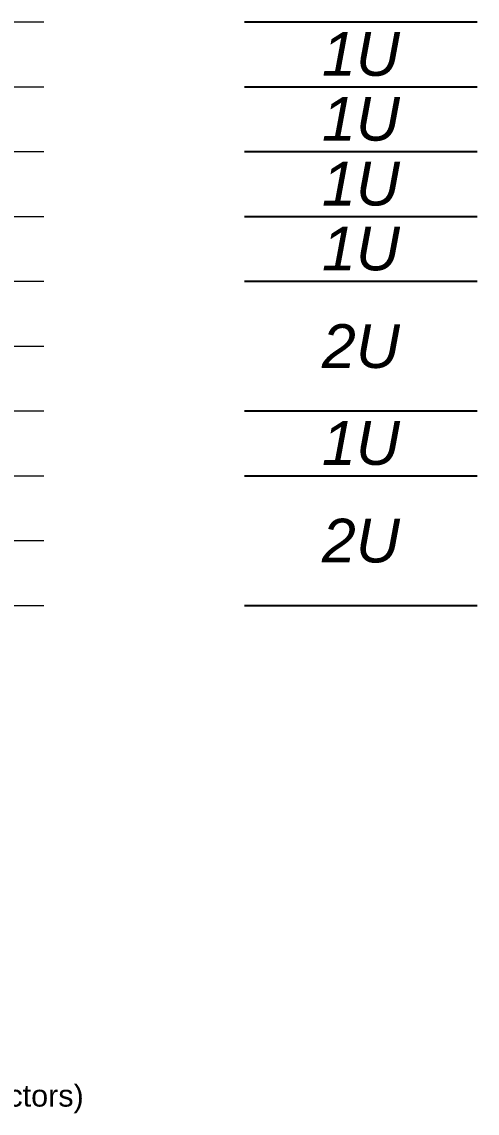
# Model space of a CAD drawing. Header units: millimetres. Extents: x -71336 to -33468, y -26189 to 22712.
# Drawn here: x -34013 to -33700, y -16851 to -16103 of the extents above; entities that cross this region are included whole.
import ezdxf

# ---------------------------------------------------------------- set-up
doc = ezdxf.new("R2010")
doc.units = ezdxf.units.MM
doc.layers.add('SC - Rack Layout - U-guides and centreline', color=5, linetype='Continuous', lineweight=13, plot=False)
doc.layers.add('SC - Text', color=7, linetype='Continuous')
doc.layers.add('SC - TITLE_BLOCK', color=7, linetype='Continuous')
doc.styles.add('ARIAL', font='arial.ttf')
doc.styles.get("Standard").update_dxf_attribs({"font": 'arial.ttf', "height": 35})

# ---------------------------------------------------------------- blocks, each defined once
blk = doc.blocks.new('*U252')
at = {"layer": 'SC - Rack Layout - U-guides and centreline', "ltscale": 5}
blk.add_lwpolyline([(-300, 0), (300, 0)], dxfattribs=at)
blk = doc.blocks.new('*U253')
at = {"layer": 'SC - Rack Layout - U-guides and centreline', "color": 0, "linetype": 'ByBlock', "lineweight": -2, "transparency": 16777216}
for p in [(0, 400.05), (0, 355.6), (0, 311.15), (0, 266.7), (0, 222.25), (0, 177.8), (0, 133.35), (0, 88.9), (0, 44.45), (0, 0)]:
    blk.add_blockref('*U252', p, dxfattribs=at)

msp = doc.modelspace()

# ---------------------------------------------------------------- linework, layer by layer
at = {"layer": 'SC - TITLE_BLOCK'}
for p, q in [((-33859.97, -16103.084), (-33700.3, -16103.084)), ((-33859.97, -16147.534), (-33700.3, -16147.534)), ((-33859.97, -16191.984), (-33700.3, -16191.984)), ((-33859.97, -16236.434), (-33700.3, -16236.434)), ((-33859.97, -16280.884), (-33700.3, -16280.884)), ((-33859.97, -16369.784), (-33700.3, -16369.784)), ((-33859.97, -16414.234), (-33700.3, -16414.234)), ((-33859.97, -16503.134), (-33700.3, -16503.134))]:
    msp.add_line(p, q, dxfattribs=at)

# ---------------------------------------------------------------- block references
at = {"layer": 'SC - Rack Layout - U-guides and centreline'}
msp.add_blockref('*U253', (-34297.756, -16503.134), dxfattribs=at)

# ---------------------------------------------------------------- texts
at = {"layer": 'SC - Text', "char_height": 30, "width": 641.95739, "attachment_point": 5}
for s, insert in [('\\pxqc;{\\f@Arial Unicode MS|b0|i1|c0|p34;1U}', (-33780.135, -16125.309)), ('\\pxqc;{\\f@Arial Unicode MS|b0|i1|c0|p34;1U}', (-33780.135, -16169.759)), ('\\pxqc;{\\f@Arial Unicode MS|b0|i1|c0|p34;1U}', (-33780.135, -16214.209)), ('\\pxqc;{\\f@Arial Unicode MS|b0|i1|c0|p34;1U}', (-33780.135, -16258.659)), ('\\pxqc;{\\f@Arial Unicode MS|b0|i1|c0|p34;2U}', (-33780.135, -16325.559)), ('\\pxqc;{\\f@Arial Unicode MS|b0|i1|c0|p34;1U}', (-33780.135, -16392.009)), ('\\pxqc;{\\f@Arial Unicode MS|b0|i1|c0|p34;2U}', (-33780.135, -16458.909))]:
    msp.add_mtext(s, dxfattribs=dict(at, insert=insert))
at = {"layer": 'SC - Text', "insert": (-34297.305, -16778.933), "char_height": 15, "width": 895.56923, "attachment_point": 5, "style": 'ARIAL'}
msp.add_mtext('\\pxqc;Maximum Heat Dissipation\\Pfor this Rack is 2600 BTU/hr\\P\\PTotal Weight of Rack 29KG\\P(Excludes The Weight Of The Rack)\\P(Allowance of +/- 10% For Rack Accessories, Cables And Connectors)', dxfattribs=at)

doc.saveas('drawing.dxf')
